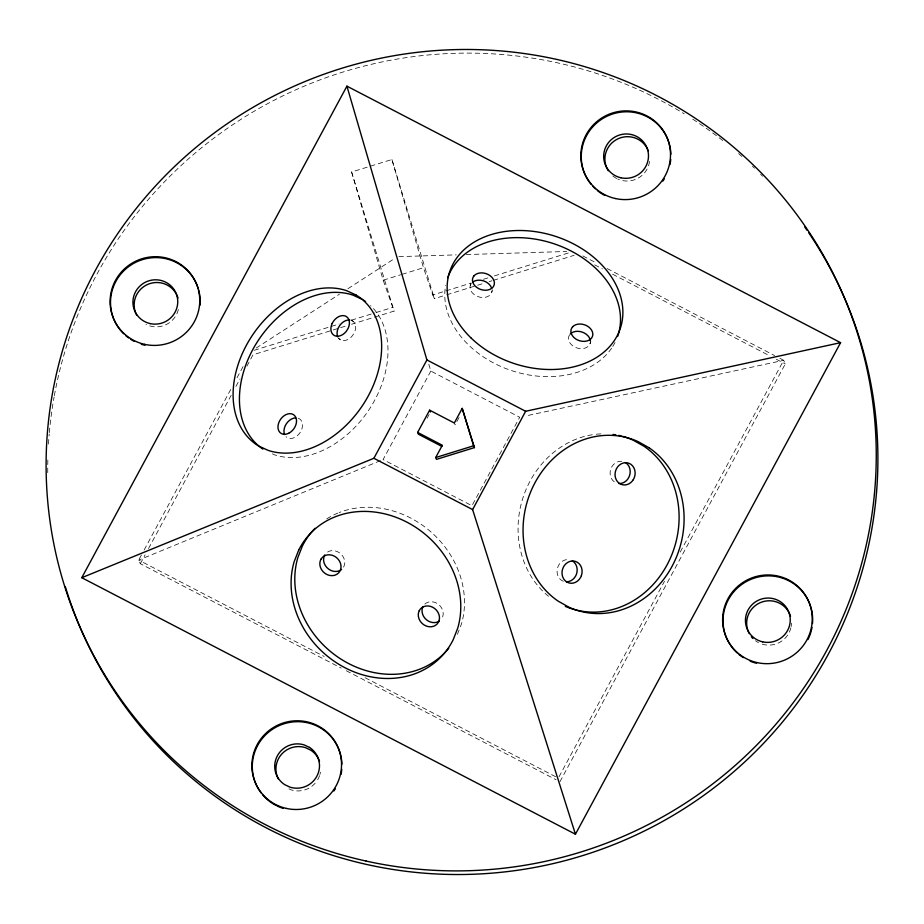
<?xml version="1.0" encoding="UTF-8"?>
<svg xmlns="http://www.w3.org/2000/svg" width="924" height="924" viewBox="0 0 924 924"><rect width="100%" height="100%" fill="white"/><g stroke="black" fill="none" stroke-linecap="round" stroke-linejoin="round"><path stroke-width="0.69" stroke-dasharray="4.62 3.46" d="M470.281 285.481L471.09 283.056L432.779 294.975L423.481 267.706L391.915 159.517L351.605 172.003L383.171 280.191L394.098 311.099L351.64 324.243M491.73 292.192L492.538 289.778M590.02 343.751L590.829 341.326M457.403 634.303L461.434 624.012A89.894 78.09 41.8 0 0 432.397 533.217A89.894 78.09 41.8 0 0 339.073 512.589M343.543 567.128L344.202 565.731A11.238 9.76 41.8 0 0 339.096 552.552A11.238 9.76 41.8 0 0 325.664 553.672M141.43 555.012L138.692 560.083L140.333 563.709L341.175 668.075M144.156 549.953L232.259 386.625M237.041 377.754L243.867 365.096M140.333 563.709L145.114 554.85M148.521 548.521L231.162 395.31M235.943 386.451L240.032 378.852M246.87 366.193L253.014 354.804L339.304 328.066M430.827 371.078L383.102 459.563L471.968 505.728L519.692 417.255L430.827 371.078L428.817 364.183M427.119 418.168L429.129 414.46M459.078 417.509L455.139 424.809L454.319 422.996M558.997 776.841L664.483 581.265M680.237 552.055L783.668 360.291L779.833 358.293M559.932 781.739L785.308 363.917L783.668 360.291L525.306 416.043M471.159 283.726L470.79 284.269A11.238 8.362 18.4 0 0 476.183 295.842A11.238 8.362 18.4 0 0 490.459 294.513L491.222 293.405A11.238 8.362 18.4 0 0 491.972 290.898M569.577 334.869L569.438 335.042A11.238 8.362 18.4 0 0 573.388 346.269L574.89 347.135A11.238 8.362 18.4 0 0 588.6 345.98L589.431 344.929A11.238 8.362 18.4 0 0 590.355 342.469M256.214 348.048L339.501 294.155M347.955 288.692L395.033 258.235M380.445 460.649L138.692 560.083L324.197 656.467M383.171 280.191L400.646 274.774M401.986 274.359L423.481 267.706M254.123 350.323L339.05 324.012M351.374 320.189L374.659 312.982M376.033 312.555L392.469 307.461M483.46 279.279L488.935 277.581M494.421 275.883L568.387 252.968M340.679 327.639L346.154 325.941M432.779 294.975L434.407 298.614L445.368 295.218M446.742 294.791L483.726 283.333M489.2 281.635L491.938 280.792M493.312 280.365L574.127 255.324M398.879 256.629L456.248 254.874M466.297 254.562L566.701 251.49M351.062 320.224L352.263 320.72A11.238 8.154 -55 0 1 354.354 332.675L352.506 335.655A11.238 8.154 -55 0 1 341.649 340.309L338.38 338.357M272.418 453.857L274.44 454.793A89.894 65.281 -55 0 0 369.831 408.454A89.894 65.281 -55 0 0 370.536 305.601M288.935 788.807L291.187 789.87A22.476 22.118 -24.2 0 0 317.001 780.815M582.825 255.925L596.892 263.236M607.126 268.561L774.716 355.636M594.686 264.876L602.367 268.861M612.6 274.185L769.946 355.948M776.345 359.263L785.308 363.917M365.13 677.742L555.751 776.784M346.292 670.732L556.098 779.752M351.236 320.004L353.303 321.46M391.915 159.517L434.407 298.614M351.605 172.003L394.098 311.099M298.29 418.237A11.238 8.154 -55 0 1 300.138 432.524A11.238 8.154 -55 0 1 286.024 436.74M615.026 342.481A89.894 66.874 18.4 0 1 612.369 347.077M611.63 348.175A89.894 66.874 18.4 0 1 506.976 368.976A89.894 66.874 18.4 0 1 445.622 285.447M47.759 472.695A416.181 409.598 -24.2 0 1 47.909 456.964M48.475 444.086A416.181 409.598 -24.2 0 1 49.215 434.061M49.342 432.628A416.181 409.598 -24.2 0 1 54.089 397.031M54.343 395.622A416.181 409.598 -24.2 0 1 684.234 113.837M692.769 119.196A416.181 409.598 -24.2 0 1 725.363 142.619M738.611 153.638A416.181 409.598 -24.2 0 1 741.856 156.479M752.425 166.193A416.181 409.598 -24.2 0 1 754.492 168.18M760.602 174.197A416.181 409.598 -24.2 0 1 762.6 176.23M326.749 518.872A89.894 78.09 41.8 0 1 337.78 513.109M614.275 481.831A11.238 9.956 -73.8 0 1 610.833 468.849A11.238 9.956 -73.8 0 1 621.679 461.284M340.448 339.801A11.238 8.154 -55 0 1 338.531 338.115M548.567 596.28A89.894 79.683 -73.8 0 1 521.944 501.143A89.894 79.683 -73.8 0 1 594.917 434.384M596.315 434.222A89.894 79.683 -73.8 0 1 603.349 433.841M563.374 581.277A11.238 9.956 -73.8 0 1 558.477 565.604L559.39 564.114A11.238 9.956 -73.8 0 1 569.357 559.69M424.855 604.077A11.238 9.76 41.8 0 1 437.837 603.903A11.238 9.76 41.8 0 1 442.804 616.435L442.226 617.867A11.238 9.76 41.8 0 1 441.406 619.172M320.432 772.198A22.476 22.118 -24.2 0 1 319.923 774.474M319.577 775.582A22.476 22.118 -24.2 0 1 317.625 779.821M791.475 623.157A22.476 22.118 -24.2 0 1 791.129 626.634M790.886 627.766A22.476 22.118 -24.2 0 1 759.505 643.116M758.465 642.607A22.476 22.118 -24.2 0 1 755.497 640.759M178.378 309.505A22.476 22.118 -24.2 0 1 145.957 324.347M649.537 161.4A22.476 22.118 -24.2 0 1 617.74 179.037M616.689 178.528A22.476 22.118 -24.2 0 1 611.942 175.202"/><path stroke-width="1.39" d="M422.996 606.502L422.418 607.946A11.238 9.76 41.8 0 0 426.68 619.946L428.135 620.951A11.238 9.76 41.8 0 0 439.143 621.228M324.774 554.92L324.116 556.329A11.238 9.76 41.8 0 0 330.746 570.351L332.351 570.974A11.238 9.76 41.8 0 0 341.557 569.45M81.786 577.708L346.927 86.151L840.586 342.665L575.444 834.222L81.786 577.708L373.885 458.281L426.911 359.967L346.927 86.151M417.636 432.42L429.637 410.175L454.319 422.996L462.208 408.385L474.451 447.597L436.509 459.355L435.689 457.542L442.319 445.252L417.636 432.42L418.457 434.234L441.903 446.419M575.444 834.222L472.614 509.586L525.641 411.272L840.586 342.665M435.689 457.542L473.631 445.784L474.451 447.597M362.358 299.434L352.98 295.126A89.894 65.281 -55 0 0 254.816 345.969A89.894 65.281 -55 0 0 262.901 449.11M426.911 359.967L525.641 411.272M373.885 458.281L472.614 509.586M625.433 462.577L626.022 462.936A11.238 9.956 -73.8 0 1 628.32 478.286L627.304 479.695A11.238 9.956 -73.8 0 1 618.618 483.483M429.637 410.175L430.457 411.988M462.208 408.385L473.631 445.784M284.569 434.534A11.238 8.154 -55 0 1 286.336 423.816A11.238 8.154 -55 0 1 295.634 417.856M363.444 300.104A89.894 65.281 -55 0 1 365.569 301.536M447.666 277.824A89.894 66.874 18.4 0 1 554.989 244.109A89.894 66.874 18.4 0 1 617.613 336.452M808.696 232.686A416.181 409.598 -24.2 0 1 639.304 833.448A416.181 409.598 -24.2 0 1 65.373 586.925M804.642 226.807A416.181 409.598 -24.2 0 1 807.079 230.33M448.775 648.221A89.894 78.09 41.8 0 1 343.197 660.51A89.894 78.09 41.8 0 1 297.851 557.576L302.391 546.003A89.894 78.09 41.8 0 1 315.061 528.297M570.27 333.991A11.238 8.362 18.4 0 1 582.363 332.155L583.98 332.836A11.238 8.362 18.4 0 1 590.413 341.141M472.534 282.213A11.238 8.362 18.4 0 1 483.391 280.827A11.238 8.362 18.4 0 1 491.637 288.196M565.315 606.375A89.894 79.683 -73.8 0 0 668.745 561.607A89.894 79.683 -73.8 0 0 644.063 446.315L633.113 440.147A89.894 79.683 -73.8 0 0 622.649 436.371M613.097 434.442A89.894 79.683 -73.8 0 1 615.858 434.858M618.595 435.389A89.894 79.683 -73.8 0 1 621.309 436.012M572.279 560.776A11.238 9.956 -73.8 0 1 576.461 574.162L575.756 575.779A11.238 9.956 -73.8 0 1 566.447 581.831M337.838 336.971A11.238 8.154 -55 0 1 337.722 329.452L338.357 327.858A11.238 8.154 -55 0 1 349.757 319.97M278.263 778.863A22.476 22.118 -24.2 0 1 305.474 747.655L310.73 750.138A22.476 22.118 -24.2 0 1 319.531 761.33M752.887 638.484A22.476 22.118 -24.2 0 1 751.351 636.728M749.283 633.598A22.476 22.118 -24.2 0 1 760.533 602.54A22.476 22.118 -24.2 0 1 790.528 616.296M136.775 315.338A22.476 22.118 -24.2 0 1 148.025 284.28A22.476 22.118 -24.2 0 1 178.02 298.036M608.246 170.767A22.476 22.118 -24.2 0 1 617.428 139.074A22.476 22.118 -24.2 0 1 648.29 150.855M261.192 793A44.941 44.236 -24.2 0 1 282.328 724.347A44.941 44.236 -24.2 0 1 341.915 764.148M341.776 769.299A44.941 44.236 -24.2 0 1 341.025 774.428M335.308 788.807A44.941 44.236 -24.2 0 1 333.876 790.99M283.091 808.338A44.941 44.236 -24.2 0 1 277.05 805.936M275.895 805.37A44.941 44.236 -24.2 0 1 262.82 795.01M811.122 608.154A44.941 44.236 -24.2 0 1 812.508 623.492M812 627.35A44.941 44.236 -24.2 0 1 811.48 629.868M811.168 631.115A44.941 44.236 -24.2 0 1 807.934 639.604M756.329 663.224A44.941 44.236 -24.2 0 1 750.149 661.18M743.277 657.611A44.941 44.236 -24.2 0 1 739.073 654.573M737.133 652.898A44.941 44.236 -24.2 0 1 730.422 645.091M729.729 644.016A44.941 44.236 -24.2 0 1 749.422 580.006A44.941 44.236 -24.2 0 1 810.764 606.929M198.614 289.893A44.941 44.236 -24.2 0 1 200.15 300.069M200.162 301.351A44.941 44.236 -24.2 0 1 200 305.22M145.068 345.253A44.941 44.236 -24.2 0 1 141.314 344.259M134.13 341.291A44.941 44.236 -24.2 0 1 130.781 339.351M128.621 337.895A44.941 44.236 -24.2 0 1 125.583 335.481M123.7 333.76A44.941 44.236 -24.2 0 1 132.294 264.183A44.941 44.236 -24.2 0 1 198.267 288.669M590.956 184.119A44.941 44.236 -24.2 0 1 610.672 114.668A44.941 44.236 -24.2 0 1 670.882 154.25M670.743 159.402A44.941 44.236 -24.2 0 1 669.992 164.53M664.275 178.91A44.941 44.236 -24.2 0 1 662.843 181.092M604.862 195.472A44.941 44.236 -24.2 0 1 597.308 190.494M595.368 188.819A44.941 44.236 -24.2 0 1 592.642 186.082M298.683 550.15L294.144 561.734A89.894 78.09 41.8 0 0 346.997 668.757A89.894 78.09 41.8 0 0 453.187 639.743L457.727 628.158A89.894 78.09 41.8 0 0 404.874 521.136A89.894 78.09 41.8 0 0 298.683 550.15M332.155 323.516L331.52 325.121A11.238 8.154 -55 0 0 334.257 335.47L335.447 335.966A11.238 8.154 -55 0 0 346.304 331.312L348.152 328.332A11.238 8.154 -55 0 0 346.061 316.378L344.86 315.881A11.238 8.154 -55 0 0 332.155 323.516M419.253 610.695L418.676 612.127A11.238 9.76 41.8 0 0 422.938 624.139L424.393 625.132A11.238 9.76 41.8 0 0 438.484 622.06L439.073 620.616A11.238 9.76 41.8 0 0 432.582 607.195A11.238 9.76 41.8 0 0 419.253 610.695M581.404 575.606L580.699 577.223A11.238 9.956 -73.8 0 1 566.897 582.051A11.238 9.956 -73.8 0 1 563.421 567.047L564.333 565.557A11.238 9.956 -73.8 0 1 577.234 562.219A11.238 9.956 -73.8 0 1 581.404 575.606M321.032 559.112L320.374 560.51A11.238 9.76 41.8 0 0 327.004 574.543L328.609 575.155A11.238 9.76 41.8 0 0 339.801 571.321L340.459 569.923A11.238 9.76 41.8 0 0 334.603 556.294A11.238 9.76 41.8 0 0 321.032 559.112M473.966 275.895L473.215 276.992A11.238 8.362 18.4 0 0 478.609 288.577A11.238 8.362 18.4 0 0 492.885 287.237L493.647 286.14A11.238 8.362 18.4 0 0 488.253 274.555A11.238 8.362 18.4 0 0 473.966 275.895M633.263 479.729L632.247 481.138A11.238 9.956 -73.8 0 1 620.57 484.084L619.219 483.275A11.238 9.956 -73.8 0 1 616.481 468.676A11.238 9.956 -73.8 0 1 629.614 463.571L630.965 464.379A11.238 9.956 -73.8 0 1 633.263 479.729M572.695 326.715L571.864 327.777A11.238 8.362 18.4 0 0 575.802 339.004L577.315 339.859A11.238 8.362 18.4 0 0 591.025 338.704L591.857 337.653A11.238 8.362 18.4 0 0 586.405 325.56L584.788 324.878A11.238 8.362 18.4 0 0 572.695 326.715M356.029 295.01L346.65 290.69A89.894 65.281 -55 0 0 247.609 343.058A89.894 65.281 -55 0 0 258.732 446.049L268.11 450.358A89.894 65.281 -55 0 0 367.14 397.99A89.894 65.281 -55 0 0 356.029 295.01M309.505 747.424L304.25 744.94A22.476 22.118 -24.2 0 0 284.707 784.661L289.963 787.144A22.476 22.118 -24.2 0 0 309.505 747.424M649.064 447.77L638.103 441.603A89.894 79.683 -73.8 0 0 533.76 485.112A89.894 79.683 -73.8 0 0 558.084 601.097L569.045 607.264A89.894 79.683 -73.8 0 0 673.388 563.755A89.894 79.683 -73.8 0 0 649.064 447.77M288.715 433.264A11.238 8.154 -55 0 0 294.467 415.43A11.238 8.154 -55 0 0 278.586 423.273A11.238 8.154 -55 0 0 288.715 433.264M470.766 337.687A89.894 66.874 18.4 0 0 619.045 331.774A89.894 66.874 18.4 0 0 515.222 230.584A89.894 66.874 18.4 0 0 470.766 337.687M366.123 861.076A416.181 409.598 -24.2 0 0 858.627 337.075A416.181 409.598 -24.2 0 0 158.801 182.409A416.181 409.598 -24.2 0 0 366.123 861.076M286.44 808.431A44.941 44.236 -24.2 0 0 339.628 751.836A44.941 44.236 -24.2 0 0 264.045 735.134A44.941 44.236 -24.2 0 0 286.44 808.431M757.172 662.612A44.941 44.236 -24.2 0 0 810.36 606.017A44.941 44.236 -24.2 0 0 734.776 589.316A44.941 44.236 -24.2 0 0 757.172 662.612M144.664 344.352A44.941 44.236 -24.2 0 0 197.852 287.757A44.941 44.236 -24.2 0 0 122.268 271.055A44.941 44.236 -24.2 0 0 144.664 344.352M615.396 198.533A44.941 44.236 -24.2 0 0 668.595 141.938A44.941 44.236 -24.2 0 0 593.012 125.237A44.941 44.236 -24.2 0 0 615.396 198.533M762.716 641.868A22.476 22.118 -24.2 0 0 789.304 613.571A22.476 22.118 -24.2 0 0 751.512 605.22A22.476 22.118 -24.2 0 0 762.716 641.868M150.208 323.608A22.476 22.118 -24.2 0 0 176.796 295.31A22.476 22.118 -24.2 0 0 139.016 286.96A22.476 22.118 -24.2 0 0 150.208 323.608M620.94 177.789A22.476 22.118 -24.2 0 0 647.539 149.492A22.476 22.118 -24.2 0 0 609.748 141.141A22.476 22.118 -24.2 0 0 620.94 177.789"/></g></svg>
